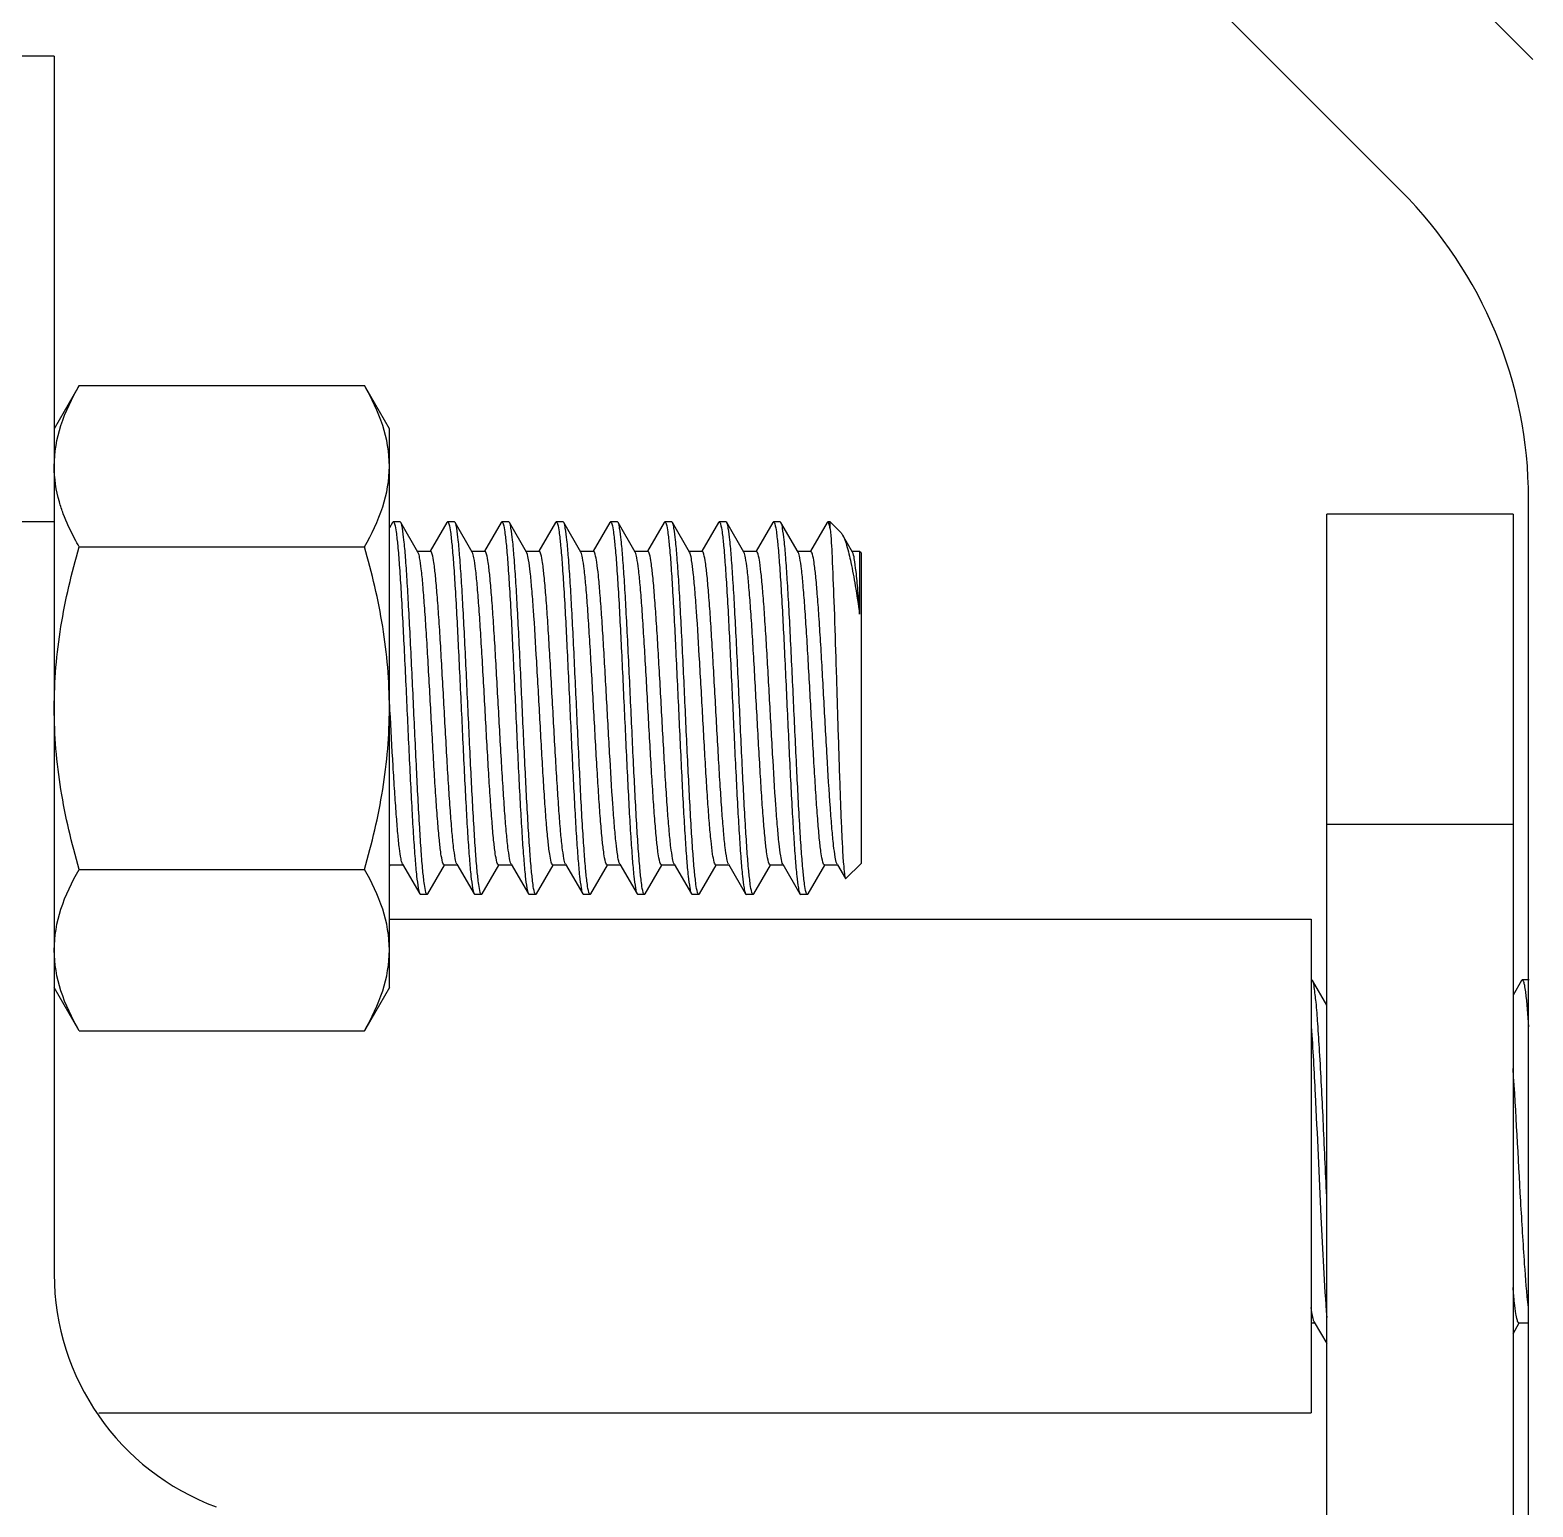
# Model space of a CAD drawing. Extents: x 1725261 to 1937680, y 860327 to 1571294.
# Drawn here: x 1851083 to 1851645, y 1211071 to 1211624 of the extents above; entities that cross this region are included whole.
import ezdxf

# ---------------------------------------------------------------- set-up
doc = ezdxf.new("R2010")
doc.units = 0
doc.header["$LTSCALE"] = 1000
doc.header["$MEASUREMENT"] = 0

msp = doc.modelspace()

# ---------------------------------------------------------------- linework, layer by layer
at = {"linetype": 'Continuous'}
for p, q in [((1851348.81, 1211909.17), (1851645.02, 1211612.96)), ((1851595.74, 1211563.68), (1851299.53, 1211859.89)), ((1851091.61, 1211614.22), (1851021.91, 1211614.22)), ((1851091.61, 1211614.22), (1851091.61, 1211158.53)), ((1851100.94, 1211490.97), (1851091.61, 1211474.8)), ((1851100.94, 1211490.97), (1851207.73, 1211490.97)), ((1851217.06, 1211474.8), (1851207.73, 1211490.97)), ((1851217.06, 1211265.76), (1851217.06, 1211474.8)), ((1851643.37, 1210955.01), (1851643.37, 1211448.69)), ((1851567.87, 1210685.88), (1851567.87, 1211442.88)), ((1851637.56, 1211442.88), (1851567.87, 1211442.88)), ((1851637.56, 1211442.88), (1851637.56, 1210374.21)), ((1851091.61, 1211439.98), (1851021.91, 1211439.98)), ((1851218.25, 1211439.75), (1851217.06, 1211437.7)), ((1851218.25, 1211439.75), (1851218.51, 1211439.98)), ((1851221.05, 1211439.98), (1851218.51, 1211439.98)), ((1851221.05, 1211439.98), (1851218.51, 1211439.98)), ((1851218.51, 1211439.98), (1851218.55, 1211439.97)), ((1851221.31, 1211439.75), (1851221.05, 1211439.98)), ((1851227.73, 1211428.68), (1851221.31, 1211439.75)), ((1851238.58, 1211439.75), (1851232.35, 1211429.01)), ((1851238.58, 1211439.75), (1851238.84, 1211439.98)), ((1851241.38, 1211439.98), (1851238.84, 1211439.98)), ((1851241.38, 1211439.98), (1851238.84, 1211439.98)), ((1851238.84, 1211439.98), (1851238.88, 1211439.97)), ((1851241.64, 1211439.75), (1851241.38, 1211439.98)), ((1851248.06, 1211428.68), (1851241.64, 1211439.75)), ((1851258.9, 1211439.75), (1851252.68, 1211429.01)), ((1851258.9, 1211439.75), (1851259.16, 1211439.98)), ((1851261.71, 1211439.98), (1851259.16, 1211439.98)), ((1851261.71, 1211439.98), (1851259.16, 1211439.98)), ((1851259.16, 1211439.98), (1851259.2, 1211439.97)), ((1851261.96, 1211439.75), (1851261.71, 1211439.98)), ((1851268.38, 1211428.68), (1851261.96, 1211439.75)), ((1851279.23, 1211439.75), (1851273.01, 1211429.01)), ((1851279.23, 1211439.75), (1851279.49, 1211439.98)), ((1851282.03, 1211439.98), (1851279.49, 1211439.98)), ((1851282.03, 1211439.98), (1851279.49, 1211439.98)), ((1851279.49, 1211439.98), (1851279.53, 1211439.97)), ((1851282.29, 1211439.75), (1851282.03, 1211439.98)), ((1851288.71, 1211428.68), (1851282.29, 1211439.75)), ((1851299.56, 1211439.75), (1851293.33, 1211429.01)), ((1851299.56, 1211439.75), (1851299.82, 1211439.98)), ((1851302.36, 1211439.98), (1851299.82, 1211439.98)), ((1851302.36, 1211439.98), (1851299.82, 1211439.98)), ((1851299.82, 1211439.98), (1851299.86, 1211439.97)), ((1851302.62, 1211439.75), (1851302.36, 1211439.98)), ((1851309.04, 1211428.68), (1851302.62, 1211439.75)), ((1851319.89, 1211439.75), (1851313.66, 1211429.01)), ((1851319.89, 1211439.75), (1851320.15, 1211439.98)), ((1851322.69, 1211439.98), (1851320.15, 1211439.98)), ((1851322.69, 1211439.98), (1851320.15, 1211439.98)), ((1851320.15, 1211439.98), (1851320.19, 1211439.97)), ((1851322.95, 1211439.75), (1851322.69, 1211439.98)), ((1851329.37, 1211428.68), (1851322.95, 1211439.75)), ((1851340.22, 1211439.75), (1851333.99, 1211429.01)), ((1851340.22, 1211439.75), (1851340.48, 1211439.98)), ((1851343.02, 1211439.98), (1851340.48, 1211439.98)), ((1851343.02, 1211439.98), (1851340.48, 1211439.98)), ((1851340.48, 1211439.98), (1851340.52, 1211439.97)), ((1851343.28, 1211439.75), (1851343.02, 1211439.98)), ((1851349.7, 1211428.68), (1851343.28, 1211439.75)), ((1851360.54, 1211439.75), (1851354.32, 1211429.01)), ((1851360.54, 1211439.75), (1851360.8, 1211439.98)), ((1851363.35, 1211439.98), (1851360.8, 1211439.98)), ((1851363.35, 1211439.98), (1851360.8, 1211439.98)), ((1851360.8, 1211439.98), (1851360.84, 1211439.97)), ((1851363.6, 1211439.75), (1851363.35, 1211439.98)), ((1851370.02, 1211428.68), (1851363.6, 1211439.75)), ((1851380.87, 1211439.75), (1851374.65, 1211429.01)), ((1851381.13, 1211439.98), (1851380.87, 1211439.75)), ((1851382.01, 1211439.98), (1851381.13, 1211439.98)), ((1851385.95, 1211436.04), (1851382.01, 1211439.98)), ((1851382.01, 1211437.43), (1851382.01, 1211439.98)), ((1851390.35, 1211428.68), (1851386.6, 1211435.14)), ((1851100.94, 1211430.63), (1851207.73, 1211430.63)), ((1851232.47, 1211428.94), (1851227.57, 1211428.94)), ((1851252.79, 1211428.94), (1851247.9, 1211428.94)), ((1851273.12, 1211428.94), (1851268.23, 1211428.94)), ((1851268.54, 1211428.34), (1851268.38, 1211428.68)), ((1851293.45, 1211428.94), (1851288.56, 1211428.94)), ((1851313.78, 1211428.94), (1851308.89, 1211428.94)), ((1851334.11, 1211428.94), (1851329.21, 1211428.94)), ((1851329.56, 1211428.25), (1851329.37, 1211428.68)), ((1851354.43, 1211428.94), (1851349.54, 1211428.94)), ((1851374.76, 1211428.94), (1851369.87, 1211428.94)), ((1851393.04, 1211428.94), (1851390.2, 1211428.94)), ((1851393.63, 1211428.36), (1851393.04, 1211428.94)), ((1851393.04, 1211428.94), (1851393.04, 1211405.48)), ((1851393.63, 1211428.36), (1851393.63, 1211312.2)), ((1851217.22, 1211370.29), (1851217.06, 1211373.12)), ((1851217.26, 1211369.55), (1851217.22, 1211370.29)), ((1851637.56, 1211326.72), (1851567.87, 1211326.72)), ((1851100.94, 1211309.94), (1851207.73, 1211309.94)), ((1851217.06, 1211311.02), (1851217.37, 1211311.55)), ((1851217.26, 1211311.62), (1851222.15, 1211311.62)), ((1851221.99, 1211311.89), (1851228.41, 1211300.81)), ((1851231.47, 1211300.81), (1851237.7, 1211311.55)), ((1851237.58, 1211311.62), (1851242.48, 1211311.62)), ((1851242.32, 1211311.89), (1851248.74, 1211300.81)), ((1851251.8, 1211300.81), (1851258.03, 1211311.55)), ((1851257.91, 1211311.62), (1851262.8, 1211311.62)), ((1851262.65, 1211311.89), (1851269.07, 1211300.81)), ((1851272.13, 1211300.81), (1851278.36, 1211311.55)), ((1851278.24, 1211311.62), (1851283.13, 1211311.62)), ((1851282.98, 1211311.89), (1851289.4, 1211300.81)), ((1851292.46, 1211300.81), (1851298.68, 1211311.55)), ((1851298.57, 1211311.62), (1851303.46, 1211311.62)), ((1851303.31, 1211311.89), (1851309.72, 1211300.81)), ((1851312.78, 1211300.81), (1851319.01, 1211311.55)), ((1851318.9, 1211311.62), (1851323.79, 1211311.62)), ((1851323.63, 1211311.89), (1851330.05, 1211300.81)), ((1851333.11, 1211300.81), (1851339.34, 1211311.55)), ((1851339.22, 1211311.62), (1851344.12, 1211311.62)), ((1851343.96, 1211311.89), (1851350.38, 1211300.81)), ((1851353.44, 1211300.81), (1851359.67, 1211311.55)), ((1851359.55, 1211311.62), (1851364.44, 1211311.62)), ((1851364.29, 1211311.89), (1851364.1, 1211312.3)), ((1851364.29, 1211311.89), (1851370.71, 1211300.81)), ((1851373.77, 1211300.81), (1851380, 1211311.55)), ((1851379.88, 1211311.62), (1851384.77, 1211311.62)), ((1851384.62, 1211311.89), (1851384.52, 1211312.09)), ((1851384.62, 1211311.89), (1851384.77, 1211311.62)), ((1851384.77, 1211311.62), (1851387.72, 1211306.54)), ((1851393.63, 1211312.2), (1851387.9, 1211306.47)), ((1851387.72, 1211306.54), (1851387.9, 1211306.47)), ((1851228.41, 1211300.81), (1851228.67, 1211300.59)), ((1851231.21, 1211300.59), (1851228.67, 1211300.59)), ((1851231.21, 1211300.59), (1851228.67, 1211300.59)), ((1851231.21, 1211300.59), (1851231.17, 1211300.59)), ((1851231.47, 1211300.81), (1851231.21, 1211300.59)), ((1851248.74, 1211300.81), (1851249, 1211300.59)), ((1851251.54, 1211300.59), (1851249, 1211300.59)), ((1851251.54, 1211300.59), (1851249, 1211300.59)), ((1851251.54, 1211300.59), (1851251.5, 1211300.59)), ((1851251.8, 1211300.81), (1851251.54, 1211300.59)), ((1851269.07, 1211300.81), (1851269.33, 1211300.59)), ((1851271.87, 1211300.59), (1851269.33, 1211300.59)), ((1851271.87, 1211300.59), (1851269.33, 1211300.59)), ((1851271.87, 1211300.59), (1851271.83, 1211300.59)), ((1851272.13, 1211300.81), (1851271.87, 1211300.59)), ((1851289.4, 1211300.81), (1851289.66, 1211300.59)), ((1851292.2, 1211300.59), (1851289.66, 1211300.59)), ((1851292.2, 1211300.59), (1851289.66, 1211300.59)), ((1851292.2, 1211300.59), (1851292.16, 1211300.59)), ((1851292.46, 1211300.81), (1851292.2, 1211300.59)), ((1851309.72, 1211300.81), (1851309.98, 1211300.59)), ((1851312.53, 1211300.59), (1851309.98, 1211300.59)), ((1851312.53, 1211300.59), (1851309.98, 1211300.59)), ((1851312.53, 1211300.59), (1851312.49, 1211300.59)), ((1851312.78, 1211300.81), (1851312.53, 1211300.59)), ((1851330.05, 1211300.81), (1851330.31, 1211300.59)), ((1851332.85, 1211300.59), (1851330.31, 1211300.59)), ((1851332.85, 1211300.59), (1851330.31, 1211300.59)), ((1851332.85, 1211300.59), (1851332.81, 1211300.59)), ((1851333.11, 1211300.81), (1851332.85, 1211300.59)), ((1851350.38, 1211300.81), (1851350.64, 1211300.59)), ((1851353.18, 1211300.59), (1851350.64, 1211300.59)), ((1851353.18, 1211300.59), (1851350.64, 1211300.59)), ((1851353.18, 1211300.59), (1851353.14, 1211300.59)), ((1851353.44, 1211300.81), (1851353.18, 1211300.59)), ((1851370.71, 1211300.81), (1851370.97, 1211300.59)), ((1851373.51, 1211300.59), (1851370.97, 1211300.59)), ((1851373.51, 1211300.59), (1851370.97, 1211300.59)), ((1851373.51, 1211300.59), (1851373.47, 1211300.59)), ((1851373.77, 1211300.81), (1851373.51, 1211300.59)), ((1851217.06, 1211291.29), (1851562.06, 1211291.29)), ((1851562.06, 1211291.29), (1851562.06, 1211106.6)), ((1851562.51, 1211268.42), (1851562.25, 1211268.64)), ((1851567.87, 1211259.18), (1851562.51, 1211268.42)), ((1851640.76, 1211268.42), (1851637.56, 1211262.89)), ((1851640.76, 1211268.42), (1851641.02, 1211268.64)), ((1851643.56, 1211268.64), (1851641.02, 1211268.64)), ((1851643.56, 1211268.64), (1851641.02, 1211268.64)), ((1851100.94, 1211249.59), (1851091.61, 1211265.76)), ((1851217.06, 1211265.76), (1851207.73, 1211249.59)), ((1851100.94, 1211249.59), (1851207.73, 1211249.59)), ((1851562.06, 1211140.28), (1851563.5, 1211140.28)), ((1851563.19, 1211140.55), (1851567.87, 1211132.49)), ((1851637.56, 1211136.21), (1851639.92, 1211140.28)), ((1851639.77, 1211140.28), (1851643.37, 1211140.28)), ((1851108.29, 1211106.6), (1851562.06, 1211106.6))]:
    msp.add_line(p, q, dxfattribs=at)
for centre, radius, start, end in [((1851480.75, 1211448.69), 162.62, 0, 45), ((1851184.54, 1211158.53), 162.62, 180, 249.6825), ((1851184.54, 1211158.53), 92.93, 180, 249.6825)]:
    msp.add_arc(centre, radius, start, end, dxfattribs=at)
for points, knots in [([(1851091.61, 1211460.8), (1851091.61, 1211465.95), (1851093.54, 1211476.61), (1851098.21, 1211486.23), (1851100.94, 1211490.97)], [0, 0, 0, 0, 0.485069, 1, 1, 1, 1]), ([(1851217.06, 1211460.8), (1851217.06, 1211465.95), (1851215.13, 1211476.61), (1851210.46, 1211486.23), (1851207.73, 1211490.97)], [0, 0, 0, 0, 0.485069, 1, 1, 1, 1]), ([(1851095.01, 1211443), (1851094.47, 1211444.46), (1851092.56, 1211450.2), (1851091.61, 1211456.29), (1851091.61, 1211460.8)], [0, 0, 0, 0, 0.255881, 1, 1, 1, 1]), ([(1851207.73, 1211430.63), (1851210.46, 1211435.36), (1851215.13, 1211444.99), (1851217.06, 1211455.65), (1851217.06, 1211460.8)], [0, 0, 0, 0, 0.514931, 1, 1, 1, 1]), ([(1851100.94, 1211430.63), (1851100.36, 1211431.64), (1851098.14, 1211435.64), (1851096.2, 1211439.81), (1851095.01, 1211443)], [0, 0, 0, 0, 0.255395, 1, 1, 1, 1]), ([(1851218.55, 1211439.97), (1851218.59, 1211439.96), (1851218.83, 1211439.78), (1851218.91, 1211439.47), (1851218.98, 1211439.23)], [0, 0, 0, 0, 0.14607, 1, 1, 1, 1]), ([(1851218.98, 1211439.23), (1851219.29, 1211438.27), (1851219.69, 1211435.53), (1851220.26, 1211430.43), (1851220.81, 1211423.32), (1851221.63, 1211410.61), (1851222.59, 1211391.97), (1851223.69, 1211368.08), (1851224.63, 1211347.8), (1851225.43, 1211332.53), (1851226, 1211322.7), (1851226.59, 1211314.46), (1851227.1, 1211308.02), (1851227.72, 1211303.73), (1851228.04, 1211301.46), (1851228.41, 1211300.81)], [0, 0, 0, 0, 0.021893, 0.059338, 0.11121, 0.175832, 0.33449, 0.514559, 0.692469, 0.77323, 0.844901, 0.90513, 0.951948, 0.983856, 1, 1, 1, 1]), ([(1851230.74, 1211301.33), (1851230.43, 1211302.29), (1851230.03, 1211305.02), (1851229.46, 1211310.13), (1851228.91, 1211317.23), (1851228.09, 1211329.94), (1851227.14, 1211348.58), (1851226.03, 1211372.47), (1851225.09, 1211392.76), (1851224.29, 1211408.03), (1851223.72, 1211417.86), (1851223.14, 1211426.1), (1851222.62, 1211432.54), (1851222.01, 1211436.83), (1851221.68, 1211439.11), (1851221.31, 1211439.75)], [0, 0, 0, 0, 0.02187, 0.059297, 0.111154, 0.175764, 0.334422, 0.514507, 0.692435, 0.773208, 0.844889, 0.905123, 0.951944, 0.983855, 1, 1, 1, 1]), ([(1851238.88, 1211439.97), (1851238.92, 1211439.96), (1851239.16, 1211439.78), (1851239.23, 1211439.48), (1851239.31, 1211439.24)], [0, 0, 0, 0, 0.146483, 1, 1, 1, 1]), ([(1851239.31, 1211439.24), (1851239.62, 1211438.28), (1851240.01, 1211435.55), (1851240.58, 1211430.45), (1851241.13, 1211423.35), (1851241.96, 1211410.64), (1851242.91, 1211392), (1851244.02, 1211368.11), (1851244.96, 1211347.82), (1851245.76, 1211332.54), (1851246.33, 1211322.71), (1851246.91, 1211314.47), (1851247.43, 1211308.03), (1851248.04, 1211303.73), (1851248.37, 1211301.46), (1851248.74, 1211300.81)], [0, 0, 0, 0, 0.021833, 0.05923, 0.111064, 0.175659, 0.33431, 0.514413, 0.692368, 0.773157, 0.844855, 0.905103, 0.951934, 0.983852, 1, 1, 1, 1]), ([(1851251.07, 1211301.33), (1851250.76, 1211302.29), (1851250.36, 1211305.03), (1851249.79, 1211310.13), (1851249.24, 1211317.24), (1851248.42, 1211329.95), (1851247.46, 1211348.59), (1851246.36, 1211372.48), (1851245.42, 1211392.76), (1851244.62, 1211408.03), (1851244.05, 1211417.86), (1851243.46, 1211426.1), (1851242.95, 1211432.54), (1851242.33, 1211436.83), (1851242.01, 1211439.11), (1851241.64, 1211439.75)], [0, 0, 0, 0, 0.02189, 0.059333, 0.111204, 0.175825, 0.334482, 0.514553, 0.692464, 0.773225, 0.844897, 0.905128, 0.951947, 0.983856, 1, 1, 1, 1]), ([(1851259.2, 1211439.97), (1851259.24, 1211439.96), (1851259.48, 1211439.78), (1851259.56, 1211439.49), (1851259.63, 1211439.26)], [0, 0, 0, 0, 0.14739, 1, 1, 1, 1]), ([(1851259.63, 1211439.26), (1851259.94, 1211438.3), (1851260.34, 1211435.58), (1851260.91, 1211430.5), (1851261.46, 1211423.4), (1851262.28, 1211410.71), (1851263.24, 1211392.06), (1851264.34, 1211368.16), (1851265.29, 1211347.86), (1851266.09, 1211332.58), (1851266.66, 1211322.73), (1851267.24, 1211314.48), (1851267.76, 1211308.03), (1851268.37, 1211303.73), (1851268.69, 1211301.46), (1851269.07, 1211300.81)], [0, 0, 0, 0, 0.021699, 0.058987, 0.110742, 0.175283, 0.333897, 0.514056, 0.692114, 0.772961, 0.844719, 0.905022, 0.951896, 0.98384, 1, 1, 1, 1]), ([(1851271.4, 1211301.32), (1851271.09, 1211302.28), (1851270.69, 1211305.02), (1851270.12, 1211310.11), (1851269.57, 1211317.22), (1851268.75, 1211329.92), (1851267.79, 1211348.57), (1851266.69, 1211372.46), (1851265.74, 1211392.75), (1851264.95, 1211408.02), (1851264.38, 1211417.85), (1851263.79, 1211426.09), (1851263.28, 1211432.53), (1851262.66, 1211436.83), (1851262.34, 1211439.11), (1851261.96, 1211439.75)], [0, 0, 0, 0, 0.021836, 0.059237, 0.111077, 0.175677, 0.334321, 0.514424, 0.692372, 0.773156, 0.844853, 0.905103, 0.951936, 0.983852, 1, 1, 1, 1]), ([(1851279.53, 1211439.97), (1851279.57, 1211439.96), (1851279.81, 1211439.78), (1851279.89, 1211439.47), (1851279.96, 1211439.23)], [0, 0, 0, 0, 0.146196, 1, 1, 1, 1]), ([(1851279.96, 1211439.23), (1851280.27, 1211438.27), (1851280.67, 1211435.54), (1851281.24, 1211430.43), (1851281.79, 1211423.33), (1851282.62, 1211410.62), (1851283.57, 1211391.98), (1851284.68, 1211368.09), (1851285.62, 1211347.8), (1851286.42, 1211332.54), (1851286.98, 1211322.71), (1851287.57, 1211314.46), (1851288.09, 1211308.03), (1851288.7, 1211303.73), (1851289.02, 1211301.46), (1851289.4, 1211300.81)], [0, 0, 0, 0, 0.021874, 0.059306, 0.111169, 0.175785, 0.334437, 0.514518, 0.69244, 0.773206, 0.844885, 0.905122, 0.951944, 0.983855, 1, 1, 1, 1]), ([(1851291.73, 1211301.31), (1851291.42, 1211302.27), (1851291.02, 1211304.99), (1851290.45, 1211310.07), (1851289.9, 1211317.17), (1851289.08, 1211329.87), (1851288.12, 1211348.52), (1851287.02, 1211372.41), (1851286.07, 1211392.71), (1851285.28, 1211407.99), (1851284.71, 1211417.83), (1851284.12, 1211426.08), (1851283.61, 1211432.53), (1851282.99, 1211436.83), (1851282.67, 1211439.1), (1851282.29, 1211439.75)], [0, 0, 0, 0, 0.021728, 0.059039, 0.110811, 0.175364, 0.333989, 0.514137, 0.692171, 0.773007, 0.844751, 0.905041, 0.951904, 0.983842, 1, 1, 1, 1]), ([(1851299.86, 1211439.97), (1851299.9, 1211439.96), (1851300.14, 1211439.78), (1851300.22, 1211439.47), (1851300.29, 1211439.23)], [0, 0, 0, 0, 0.146015, 1, 1, 1, 1]), ([(1851300.29, 1211439.23), (1851300.6, 1211438.27), (1851301, 1211435.53), (1851301.57, 1211430.42), (1851302.12, 1211423.31), (1851302.95, 1211410.61), (1851303.9, 1211391.96), (1851305, 1211368.08), (1851305.95, 1211347.8), (1851306.74, 1211332.53), (1851307.31, 1211322.7), (1851307.9, 1211314.46), (1851308.41, 1211308.02), (1851309.03, 1211303.73), (1851309.35, 1211301.46), (1851309.72, 1211300.81)], [0, 0, 0, 0, 0.021902, 0.059353, 0.11123, 0.175855, 0.334516, 0.514581, 0.692484, 0.773243, 0.844911, 0.905136, 0.951951, 0.983857, 1, 1, 1, 1]), ([(1851312.05, 1211301.33), (1851311.74, 1211302.29), (1851311.35, 1211305.03), (1851310.78, 1211310.13), (1851310.23, 1211317.24), (1851309.4, 1211329.95), (1851308.45, 1211348.59), (1851307.34, 1211372.48), (1851306.4, 1211392.76), (1851305.6, 1211408.03), (1851305.03, 1211417.86), (1851304.45, 1211426.1), (1851303.93, 1211432.54), (1851303.32, 1211436.83), (1851303, 1211439.11), (1851302.62, 1211439.75)], [0, 0, 0, 0, 0.021885, 0.059324, 0.11119, 0.175807, 0.334466, 0.514541, 0.692458, 0.773225, 0.8449, 0.90513, 0.951948, 0.983856, 1, 1, 1, 1]), ([(1851320.19, 1211439.97), (1851320.23, 1211439.96), (1851320.47, 1211439.78), (1851320.54, 1211439.48), (1851320.62, 1211439.25)], [0, 0, 0, 0, 0.146759, 1, 1, 1, 1]), ([(1851320.62, 1211439.25), (1851320.93, 1211438.29), (1851321.33, 1211435.56), (1851321.9, 1211430.46), (1851322.45, 1211423.36), (1851323.27, 1211410.66), (1851324.22, 1211392.02), (1851325.33, 1211368.12), (1851326.27, 1211347.83), (1851327.07, 1211332.55), (1851327.64, 1211322.72), (1851328.22, 1211314.47), (1851328.74, 1211308.03), (1851329.36, 1211303.73), (1851329.68, 1211301.46), (1851330.05, 1211300.81)], [0, 0, 0, 0, 0.021792, 0.059156, 0.110966, 0.175545, 0.334187, 0.514308, 0.692293, 0.7731, 0.844815, 0.905079, 0.951923, 0.983848, 1, 1, 1, 1]), ([(1851332.38, 1211301.33), (1851332.07, 1211302.29), (1851331.67, 1211305.03), (1851331.1, 1211310.13), (1851330.55, 1211317.24), (1851329.73, 1211329.94), (1851328.78, 1211348.59), (1851327.67, 1211372.47), (1851326.73, 1211392.76), (1851325.93, 1211408.03), (1851325.36, 1211417.86), (1851324.78, 1211426.1), (1851324.26, 1211432.54), (1851323.65, 1211436.83), (1851323.32, 1211439.11), (1851322.95, 1211439.75)], [0, 0, 0, 0, 0.021878, 0.059312, 0.111177, 0.175794, 0.334448, 0.514526, 0.692445, 0.773211, 0.844888, 0.905123, 0.951945, 0.983855, 1, 1, 1, 1]), ([(1851340.52, 1211439.97), (1851340.56, 1211439.96), (1851340.8, 1211439.78), (1851340.87, 1211439.48), (1851340.95, 1211439.25)], [0, 0, 0, 0, 0.146768, 1, 1, 1, 1]), ([(1851340.95, 1211439.25), (1851341.25, 1211438.29), (1851341.65, 1211435.56), (1851342.22, 1211430.46), (1851342.77, 1211423.36), (1851343.6, 1211410.66), (1851344.55, 1211392.02), (1851345.66, 1211368.12), (1851346.6, 1211347.83), (1851347.4, 1211332.55), (1851347.97, 1211322.72), (1851348.55, 1211314.47), (1851349.07, 1211308.03), (1851349.68, 1211303.73), (1851350.01, 1211301.46), (1851350.38, 1211300.81)], [0, 0, 0, 0, 0.021791, 0.059155, 0.110967, 0.175548, 0.334182, 0.514304, 0.692288, 0.773093, 0.844809, 0.905077, 0.951923, 0.983848, 1, 1, 1, 1]), ([(1851352.71, 1211301.31), (1851352.4, 1211302.27), (1851352.01, 1211305), (1851351.43, 1211310.09), (1851350.88, 1211317.19), (1851350.06, 1211329.89), (1851349.11, 1211348.53), (1851348, 1211372.43), (1851347.06, 1211392.72), (1851346.26, 1211408), (1851345.69, 1211417.84), (1851345.11, 1211426.09), (1851344.59, 1211432.53), (1851343.97, 1211436.83), (1851343.65, 1211439.11), (1851343.28, 1211439.75)], [0, 0, 0, 0, 0.021768, 0.059112, 0.11091, 0.17548, 0.33411, 0.514241, 0.692243, 0.773059, 0.844786, 0.905063, 0.951916, 0.983846, 1, 1, 1, 1]), ([(1851360.84, 1211439.97), (1851360.88, 1211439.96), (1851361.13, 1211439.78), (1851361.2, 1211439.47), (1851361.28, 1211439.23)], [0, 0, 0, 0, 0.146155, 1, 1, 1, 1]), ([(1851361.28, 1211439.23), (1851361.58, 1211438.27), (1851361.98, 1211435.54), (1851362.55, 1211430.43), (1851363.1, 1211423.32), (1851363.93, 1211410.62), (1851364.88, 1211391.97), (1851365.99, 1211368.09), (1851366.93, 1211347.8), (1851367.73, 1211332.54), (1851368.3, 1211322.7), (1851368.88, 1211314.46), (1851369.4, 1211308.03), (1851370.01, 1211303.73), (1851370.33, 1211301.46), (1851370.71, 1211300.81)], [0, 0, 0, 0, 0.02188, 0.059316, 0.111182, 0.1758, 0.334454, 0.51453, 0.692448, 0.773213, 0.844889, 0.905123, 0.951945, 0.983855, 1, 1, 1, 1]), ([(1851373.04, 1211301.31), (1851372.73, 1211302.27), (1851372.33, 1211305), (1851371.76, 1211310.09), (1851371.21, 1211317.19), (1851370.39, 1211329.89), (1851369.44, 1211348.53), (1851368.33, 1211372.43), (1851367.38, 1211392.72), (1851366.59, 1211408), (1851366.02, 1211417.84), (1851365.43, 1211426.09), (1851364.92, 1211432.53), (1851364.3, 1211436.83), (1851363.98, 1211439.11), (1851363.6, 1211439.75)], [0, 0, 0, 0, 0.021766, 0.059108, 0.110903, 0.175472, 0.334108, 0.51424, 0.692244, 0.773062, 0.844789, 0.905064, 0.951915, 0.983846, 1, 1, 1, 1]), ([(1851381.38, 1211439.77), (1851381.35, 1211439.83), (1851381.28, 1211439.92), (1851381.18, 1211439.98), (1851381.13, 1211439.98)], [0, 0, 0, 0, 0.595459, 1, 1, 1, 1]), ([(1851382.01, 1211437.43), (1851381.96, 1211437.71), (1851381.8, 1211438.5), (1851381.65, 1211439.32), (1851381.38, 1211439.77)], [0, 0, 0, 0, 0.346578, 1, 1, 1, 1]), ([(1851382.01, 1211437.43), (1851382.35, 1211433.96), (1851382.82, 1211424.91), (1851383.47, 1211408.83), (1851384.12, 1211388.54), (1851384.79, 1211366.38), (1851385.37, 1211347.9), (1851385.86, 1211334.18), (1851386.21, 1211325.44), (1851386.58, 1211318.18), (1851386.86, 1211312.56), (1851387.32, 1211308.94), (1851387.43, 1211307.04), (1851387.72, 1211306.54)], [0, 0, 0, 0, 0.079873, 0.207357, 0.368394, 0.544526, 0.714953, 0.791458, 0.858883, 0.915067, 0.958179, 0.986787, 1, 1, 1, 1]), ([(1851386.6, 1211435.14), (1851387.31, 1211433.92), (1851388.45, 1211430.45), (1851389.96, 1211424.07), (1851391.52, 1211415.47), (1851392.52, 1211409.02), (1851393.04, 1211405.48)], [0, 0, 0, 0, 0.139011, 0.356589, 0.647179, 1, 1, 1, 1]), ([(1851091.61, 1211370.28), (1851091.61, 1211380.48), (1851093.39, 1211400.92), (1851098.11, 1211420.82), (1851100.94, 1211430.63)], [0, 0, 0, 0, 0.499896, 1, 1, 1, 1]), ([(1851217.06, 1211370.28), (1851217.06, 1211380.48), (1851215.28, 1211400.92), (1851210.56, 1211420.82), (1851207.73, 1211430.63)], [0, 0, 0, 0, 0.499896, 1, 1, 1, 1]), ([(1851237.58, 1211311.62), (1851237.45, 1211311.62), (1851237.15, 1211312.04), (1851236.75, 1211313.38), (1851236.21, 1211316.49), (1851235.66, 1211321.5), (1851235.06, 1211328.34), (1851234.46, 1211336.66), (1851233.86, 1211346.2), (1851233.26, 1211356.62), (1851232.45, 1211371.14), (1851231.67, 1211385.52), (1851230.84, 1211399.26), (1851230.24, 1211408.24), (1851229.64, 1211415.83), (1851229.09, 1211421.82), (1851228.47, 1211425.88), (1851228.1, 1211428.04), (1851227.73, 1211428.68)], [0, 0, 0, 0, 0.003456, 0.010692, 0.037889, 0.081613, 0.140406, 0.212192, 0.2944, 0.384075, 0.477989, 0.664972, 0.751304, 0.828651, 0.894236, 0.945722, 0.981321, 1, 1, 1, 1]), ([(1851242.32, 1211311.89), (1851241.95, 1211312.52), (1851241.58, 1211314.68), (1851240.96, 1211318.74), (1851240.41, 1211324.73), (1851239.8, 1211332.32), (1851239.21, 1211341.3), (1851238.38, 1211355.04), (1851237.6, 1211369.43), (1851236.79, 1211383.95), (1851236.19, 1211394.36), (1851235.59, 1211403.9), (1851234.99, 1211412.22), (1851234.39, 1211419.06), (1851233.84, 1211424.07), (1851233.3, 1211427.18), (1851232.9, 1211428.52), (1851232.6, 1211428.94), (1851232.47, 1211428.94)], [0, 0, 0, 0, 0.01868, 0.054278, 0.105764, 0.171348, 0.248694, 0.335027, 0.52201, 0.615925, 0.705601, 0.787809, 0.859593, 0.918386, 0.962109, 0.989306, 0.996546, 1, 1, 1, 1]), ([(1851257.91, 1211311.62), (1851257.78, 1211311.62), (1851257.48, 1211312.04), (1851257.08, 1211313.38), (1851256.54, 1211316.49), (1851255.98, 1211321.5), (1851255.39, 1211328.34), (1851254.79, 1211336.66), (1851254.19, 1211346.2), (1851253.59, 1211356.62), (1851252.78, 1211371.14), (1851252, 1211385.52), (1851251.17, 1211399.26), (1851250.57, 1211408.24), (1851249.97, 1211415.83), (1851249.41, 1211421.82), (1851248.79, 1211425.88), (1851248.42, 1211428.04), (1851248.06, 1211428.68)], [0, 0, 0, 0, 0.003456, 0.010693, 0.037891, 0.081614, 0.140408, 0.212192, 0.2944, 0.384075, 0.47799, 0.664974, 0.751306, 0.828653, 0.894237, 0.945723, 0.981321, 1, 1, 1, 1]), ([(1851262.65, 1211311.89), (1851262.28, 1211312.52), (1851261.91, 1211314.68), (1851261.29, 1211318.74), (1851260.74, 1211324.73), (1851260.13, 1211332.32), (1851259.54, 1211341.3), (1851258.71, 1211355.04), (1851257.92, 1211369.43), (1851257.12, 1211383.95), (1851256.52, 1211394.36), (1851255.91, 1211403.9), (1851255.32, 1211412.22), (1851254.72, 1211419.06), (1851254.17, 1211424.07), (1851253.63, 1211427.18), (1851253.23, 1211428.52), (1851252.93, 1211428.94), (1851252.79, 1211428.94)], [0, 0, 0, 0, 0.018679, 0.054277, 0.105763, 0.171348, 0.248694, 0.335027, 0.52201, 0.615925, 0.7056, 0.787807, 0.859593, 0.918386, 0.96211, 0.989308, 0.996544, 1, 1, 1, 1]), ([(1851278.24, 1211311.62), (1851278.11, 1211311.62), (1851277.82, 1211312.02), (1851277.42, 1211313.33), (1851276.89, 1211316.34), (1851276.34, 1211321.21), (1851275.75, 1211327.85), (1851275.17, 1211335.95), (1851274.58, 1211345.26), (1851273.98, 1211355.44), (1851273.19, 1211369.72), (1851272.24, 1211387), (1851271.26, 1211403.29), (1851270.42, 1211414.43), (1851269.85, 1211420.67), (1851269.27, 1211425.13), (1851268.86, 1211427.52), (1851268.54, 1211428.34)], [0, 0, 0, 0, 0.003387, 0.010439, 0.0369, 0.079457, 0.136743, 0.2068, 0.287199, 0.375139, 0.467553, 0.652855, 0.817457, 0.884687, 0.938635, 0.97747, 1, 1, 1, 1]), ([(1851282.98, 1211311.89), (1851282.61, 1211312.52), (1851282.24, 1211314.68), (1851281.62, 1211318.74), (1851281.07, 1211324.73), (1851280.46, 1211332.32), (1851279.87, 1211341.3), (1851279.04, 1211355.04), (1851278.25, 1211369.43), (1851277.45, 1211383.95), (1851276.84, 1211394.36), (1851276.24, 1211403.9), (1851275.65, 1211412.22), (1851275.05, 1211419.06), (1851274.5, 1211424.07), (1851273.95, 1211427.18), (1851273.55, 1211428.52), (1851273.26, 1211428.94), (1851273.12, 1211428.94)], [0, 0, 0, 0, 0.01868, 0.054279, 0.105765, 0.17135, 0.248697, 0.335029, 0.522011, 0.615926, 0.705601, 0.787809, 0.859595, 0.918388, 0.962111, 0.989308, 0.996545, 1, 1, 1, 1]), ([(1851298.57, 1211311.62), (1851298.43, 1211311.62), (1851298.14, 1211312.04), (1851297.74, 1211313.38), (1851297.19, 1211316.49), (1851296.64, 1211321.5), (1851296.04, 1211328.34), (1851295.45, 1211336.66), (1851294.85, 1211346.2), (1851294.24, 1211356.62), (1851293.44, 1211371.14), (1851292.65, 1211385.52), (1851291.82, 1211399.26), (1851291.23, 1211408.24), (1851290.62, 1211415.83), (1851290.07, 1211421.82), (1851289.45, 1211425.88), (1851289.08, 1211428.04), (1851288.71, 1211428.68)], [0, 0, 0, 0, 0.003455, 0.010692, 0.037889, 0.081612, 0.140406, 0.212191, 0.294399, 0.384075, 0.477989, 0.664972, 0.751304, 0.82865, 0.894235, 0.945722, 0.981321, 1, 1, 1, 1]), ([(1851303.09, 1211312.39), (1851302.78, 1211313.29), (1851302.36, 1211315.78), (1851301.79, 1211320.39), (1851301.22, 1211326.73), (1851300.38, 1211337.94), (1851299.41, 1211354.22), (1851298.47, 1211371.43), (1851297.68, 1211385.61), (1851297.09, 1211395.7), (1851296.5, 1211404.91), (1851295.92, 1211412.92), (1851295.33, 1211419.48), (1851294.79, 1211424.28), (1851294.26, 1211427.25), (1851293.87, 1211428.55), (1851293.58, 1211428.94), (1851293.45, 1211428.94)], [0, 0, 0, 0, 0.024104, 0.064245, 0.119183, 0.187069, 0.352029, 0.536643, 0.62845, 0.715691, 0.795361, 0.864724, 0.921406, 0.963495, 0.989662, 0.996639, 1, 1, 1, 1]), ([(1851318.9, 1211311.62), (1851318.76, 1211311.62), (1851318.46, 1211312.04), (1851318.06, 1211313.38), (1851317.52, 1211316.49), (1851316.97, 1211321.5), (1851316.37, 1211328.34), (1851315.78, 1211336.66), (1851315.17, 1211346.2), (1851314.57, 1211356.62), (1851313.77, 1211371.14), (1851312.98, 1211385.52), (1851312.15, 1211399.26), (1851311.56, 1211408.24), (1851310.95, 1211415.83), (1851310.4, 1211421.82), (1851309.78, 1211425.88), (1851309.41, 1211428.04), (1851309.04, 1211428.68)], [0, 0, 0, 0, 0.003456, 0.010693, 0.037891, 0.081614, 0.140408, 0.212193, 0.2944, 0.384075, 0.47799, 0.664974, 0.751306, 0.828653, 0.894237, 0.945723, 0.981321, 1, 1, 1, 1]), ([(1851323.63, 1211311.89), (1851323.27, 1211312.52), (1851322.9, 1211314.68), (1851322.28, 1211318.74), (1851321.72, 1211324.73), (1851321.12, 1211332.32), (1851320.52, 1211341.3), (1851319.69, 1211355.04), (1851318.91, 1211369.43), (1851318.1, 1211383.95), (1851317.5, 1211394.36), (1851316.9, 1211403.9), (1851316.3, 1211412.22), (1851315.71, 1211419.06), (1851315.15, 1211424.07), (1851314.61, 1211427.18), (1851314.21, 1211428.52), (1851313.91, 1211428.94), (1851313.78, 1211428.94)], [0, 0, 0, 0, 0.018679, 0.054277, 0.105763, 0.171347, 0.248694, 0.335027, 0.52201, 0.615925, 0.7056, 0.787807, 0.859592, 0.918386, 0.962109, 0.989307, 0.996544, 1, 1, 1, 1]), ([(1851339.22, 1211311.62), (1851339.09, 1211311.62), (1851338.8, 1211312.02), (1851338.41, 1211313.32), (1851337.88, 1211316.31), (1851337.33, 1211321.14), (1851336.75, 1211327.74), (1851336.16, 1211335.79), (1851335.57, 1211345.05), (1851334.98, 1211355.18), (1851334.19, 1211369.41), (1851333.24, 1211386.65), (1851332.27, 1211402.94), (1851331.43, 1211414.11), (1851330.86, 1211420.41), (1851330.28, 1211424.95), (1851329.87, 1211427.39), (1851329.56, 1211428.25)], [0, 0, 0, 0, 0.003373, 0.010385, 0.036689, 0.078996, 0.13596, 0.205646, 0.285655, 0.373222, 0.465313, 0.650248, 0.815042, 0.882623, 0.937099, 0.976631, 1, 1, 1, 1]), ([(1851343.96, 1211311.89), (1851343.59, 1211312.52), (1851343.22, 1211314.68), (1851342.6, 1211318.74), (1851342.05, 1211324.73), (1851341.44, 1211332.32), (1851340.85, 1211341.3), (1851340.02, 1211355.04), (1851339.24, 1211369.43), (1851338.43, 1211383.95), (1851337.83, 1211394.36), (1851337.23, 1211403.9), (1851336.63, 1211412.22), (1851336.03, 1211419.06), (1851335.48, 1211424.07), (1851334.94, 1211427.18), (1851334.54, 1211428.52), (1851334.24, 1211428.94), (1851334.11, 1211428.94)], [0, 0, 0, 0, 0.01868, 0.054279, 0.105765, 0.17135, 0.248697, 0.335029, 0.522011, 0.615925, 0.705601, 0.787809, 0.859595, 0.918388, 0.962111, 0.989308, 0.996545, 1, 1, 1, 1]), ([(1851359.55, 1211311.62), (1851359.42, 1211311.62), (1851359.12, 1211312.04), (1851358.72, 1211313.38), (1851358.18, 1211316.49), (1851357.62, 1211321.5), (1851357.03, 1211328.34), (1851356.43, 1211336.66), (1851355.83, 1211346.2), (1851355.23, 1211356.62), (1851354.42, 1211371.14), (1851353.64, 1211385.52), (1851352.81, 1211399.26), (1851352.21, 1211408.24), (1851351.61, 1211415.83), (1851351.05, 1211421.82), (1851350.43, 1211425.88), (1851350.06, 1211428.04), (1851349.7, 1211428.68)], [0, 0, 0, 0, 0.003455, 0.010692, 0.037889, 0.081612, 0.140405, 0.212191, 0.294399, 0.384075, 0.477989, 0.664971, 0.751303, 0.82865, 0.894235, 0.945721, 0.98132, 1, 1, 1, 1]), ([(1851364.1, 1211312.3), (1851363.79, 1211313.15), (1851363.38, 1211315.59), (1851362.8, 1211320.12), (1851362.23, 1211326.41), (1851361.39, 1211337.58), (1851360.42, 1211353.87), (1851359.47, 1211371.12), (1851358.68, 1211385.35), (1851358.09, 1211395.49), (1851357.5, 1211404.75), (1851356.91, 1211412.81), (1851356.33, 1211419.41), (1851355.78, 1211424.25), (1851355.25, 1211427.24), (1851354.86, 1211428.54), (1851354.57, 1211428.94), (1851354.43, 1211428.94)], [0, 0, 0, 0, 0.023269, 0.062718, 0.117132, 0.184671, 0.349442, 0.534421, 0.62655, 0.714161, 0.794217, 0.863947, 0.920949, 0.963286, 0.989608, 0.996625, 1, 1, 1, 1]), ([(1851379.88, 1211311.62), (1851379.74, 1211311.62), (1851379.45, 1211312.04), (1851379.05, 1211313.38), (1851378.51, 1211316.49), (1851377.95, 1211321.5), (1851377.36, 1211328.34), (1851376.76, 1211336.66), (1851376.16, 1211346.2), (1851375.55, 1211356.62), (1851374.75, 1211371.14), (1851373.96, 1211385.52), (1851373.14, 1211399.26), (1851372.54, 1211408.24), (1851371.94, 1211415.83), (1851371.38, 1211421.82), (1851370.76, 1211425.88), (1851370.39, 1211428.04), (1851370.02, 1211428.68)], [0, 0, 0, 0, 0.003455, 0.010693, 0.037891, 0.081614, 0.140407, 0.212192, 0.2944, 0.384075, 0.47799, 0.664974, 0.751306, 0.828653, 0.894237, 0.945723, 0.981321, 1, 1, 1, 1]), ([(1851384.52, 1211312.09), (1851384.18, 1211312.85), (1851383.78, 1211315.16), (1851383.19, 1211319.49), (1851382.62, 1211325.64), (1851381.77, 1211336.73), (1851380.79, 1211353.03), (1851379.84, 1211370.36), (1851379.04, 1211384.72), (1851378.45, 1211394.98), (1851377.85, 1211404.37), (1851377.26, 1211412.55), (1851376.67, 1211419.25), (1851376.12, 1211424.17), (1851375.59, 1211427.22), (1851375.19, 1211428.53), (1851374.89, 1211428.94), (1851374.76, 1211428.94)], [0, 0, 0, 0, 0.021222, 0.058965, 0.112084, 0.178762, 0.343059, 0.528931, 0.621852, 0.710377, 0.791385, 0.862024, 0.919818, 0.962768, 0.989477, 0.996588, 1, 1, 1, 1]), ([(1851393.04, 1211405.48), (1851392.84, 1211408.46), (1851392.44, 1211413.77), (1851391.84, 1211420.74), (1851391.15, 1211425.45), (1851390.77, 1211427.95), (1851390.35, 1211428.68)], [0, 0, 0, 0, 0.382915, 0.68479, 0.89301, 1, 1, 1, 1]), ([(1851100.94, 1211309.94), (1851098.11, 1211319.74), (1851093.39, 1211339.65), (1851091.61, 1211360.08), (1851091.61, 1211370.28)], [0, 0, 0, 0, 0.500104, 1, 1, 1, 1]), ([(1851207.73, 1211309.94), (1851210.56, 1211319.74), (1851215.28, 1211339.65), (1851217.06, 1211360.08), (1851217.06, 1211370.28)], [0, 0, 0, 0, 0.500104, 1, 1, 1, 1]), ([(1851221.99, 1211311.89), (1851221.65, 1211312.48), (1851221.28, 1211314.5), (1851220.69, 1211318.3), (1851220.16, 1211323.89), (1851219.58, 1211330.99), (1851219, 1211339.41), (1851218.2, 1211352.41), (1851217.64, 1211362.58), (1851217.26, 1211369.55)], [0, 0, 0, 0, 0.035817, 0.103405, 0.201006, 0.325505, 0.472815, 0.638061, 1, 1, 1, 1]), ([(1851091.61, 1211279.76), (1851091.61, 1211284.92), (1851093.54, 1211295.57), (1851098.21, 1211305.2), (1851100.94, 1211309.94)], [0, 0, 0, 0, 0.485069, 1, 1, 1, 1]), ([(1851217.06, 1211279.76), (1851217.06, 1211284.92), (1851215.13, 1211295.57), (1851210.46, 1211305.2), (1851207.73, 1211309.94)], [0, 0, 0, 0, 0.485069, 1, 1, 1, 1]), ([(1851217.26, 1211311.62), (1851217.22, 1211311.62), (1851217.15, 1211311.64), (1851217.09, 1211311.7), (1851217.06, 1211311.73)], [0, 0, 0, 0, 0.445368, 1, 1, 1, 1]), ([(1851231.17, 1211300.59), (1851231.13, 1211300.6), (1851230.89, 1211300.79), (1851230.82, 1211301.09), (1851230.74, 1211301.33)], [0, 0, 0, 0, 0.146229, 1, 1, 1, 1]), ([(1851251.5, 1211300.59), (1851251.46, 1211300.6), (1851251.22, 1211300.79), (1851251.14, 1211301.09), (1851251.07, 1211301.33)], [0, 0, 0, 0, 0.146092, 1, 1, 1, 1]), ([(1851271.83, 1211300.59), (1851271.79, 1211300.6), (1851271.55, 1211300.78), (1851271.47, 1211301.09), (1851271.4, 1211301.32)], [0, 0, 0, 0, 0.146465, 1, 1, 1, 1]), ([(1851292.16, 1211300.59), (1851292.12, 1211300.6), (1851291.88, 1211300.78), (1851291.81, 1211301.08), (1851291.73, 1211301.31)], [0, 0, 0, 0, 0.147196, 1, 1, 1, 1]), ([(1851312.49, 1211300.59), (1851312.45, 1211300.6), (1851312.2, 1211300.79), (1851312.13, 1211301.09), (1851312.05, 1211301.33)], [0, 0, 0, 0, 0.146127, 1, 1, 1, 1]), ([(1851332.81, 1211300.59), (1851332.77, 1211300.6), (1851332.53, 1211300.79), (1851332.46, 1211301.09), (1851332.38, 1211301.33)], [0, 0, 0, 0, 0.146169, 1, 1, 1, 1]), ([(1851353.14, 1211300.59), (1851353.1, 1211300.6), (1851352.86, 1211300.78), (1851352.79, 1211301.08), (1851352.71, 1211301.31)], [0, 0, 0, 0, 0.146926, 1, 1, 1, 1]), ([(1851373.47, 1211300.59), (1851373.43, 1211300.6), (1851373.19, 1211300.78), (1851373.12, 1211301.08), (1851373.04, 1211301.31)], [0, 0, 0, 0, 0.146938, 1, 1, 1, 1]), ([(1851100.94, 1211249.59), (1851098.21, 1211254.33), (1851093.54, 1211263.95), (1851091.61, 1211274.61), (1851091.61, 1211279.76)], [0, 0, 0, 0, 0.514931, 1, 1, 1, 1]), ([(1851207.73, 1211249.59), (1851210.46, 1211254.33), (1851215.13, 1211263.95), (1851217.06, 1211274.61), (1851217.06, 1211279.76)], [0, 0, 0, 0, 0.514931, 1, 1, 1, 1]), ([(1851567.86, 1211187.53), (1851567.42, 1211197.07), (1851566.58, 1211215.17), (1851565.54, 1211236.75), (1851564.58, 1211251.45), (1851564.01, 1211259.48), (1851563.29, 1211264.81), (1851562.96, 1211267.63), (1851562.51, 1211268.42)], [0, 0, 0, 0, 0.352979, 0.670269, 0.798336, 0.89849, 0.966549, 1, 1, 1, 1]), ([(1851641.02, 1211268.64), (1851641.08, 1211268.64), (1851641.23, 1211268.53), (1851641.3, 1211268.38), (1851641.35, 1211268.28)], [0, 0, 0, 0, 0.372755, 1, 1, 1, 1]), ([(1851641.35, 1211268.28), (1851641.39, 1211268.19), (1851641.6, 1211267.64), (1851641.72, 1211267.07), (1851641.81, 1211266.6)], [0, 0, 0, 0, 0.179445, 1, 1, 1, 1]), ([(1851641.81, 1211266.6), (1851641.97, 1211265.77), (1851642.7, 1211260.61), (1851643.07, 1211255.42), (1851643.37, 1211251.08)], [0, 0, 0, 0, 0.162909, 1, 1, 1, 1]), ([(1851562.06, 1211251.09), (1851562.64, 1211242.68), (1851563.89, 1211218.95), (1851565.55, 1211182.67), (1851566.87, 1211154.78), (1851567.87, 1211142.26)], [0, 0, 0, 0, 0.231876, 0.654001, 1, 1, 1, 1]), ([(1851643.37, 1211146.04), (1851642.68, 1211151.42), (1851641.71, 1211164.68), (1851639.91, 1211194.47), (1851638.73, 1211218.87), (1851637.56, 1211235.41)], [0, 0, 0, 0, 0.181921, 0.444719, 1, 1, 1, 1]), ([(1851639.77, 1211140.28), (1851639.43, 1211140.29), (1851639.03, 1211141.88), (1851638.55, 1211144.04), (1851638.03, 1211148.36), (1851637.73, 1211151.55), (1851637.56, 1211153.43)], [0, 0, 0, 0, 0.07557, 0.268534, 0.579327, 1, 1, 1, 1]), ([(1851562.86, 1211141.42), (1851562.79, 1211141.7), (1851562.43, 1211143.22), (1851562.22, 1211144.78), (1851562.06, 1211146.05)], [0, 0, 0, 0, 0.181659, 1, 1, 1, 1]), ([(1851563.19, 1211140.55), (1851563.13, 1211140.67), (1851563.01, 1211140.95), (1851562.91, 1211141.25), (1851562.86, 1211141.42)], [0, 0, 0, 0, 0.424647, 1, 1, 1, 1])]:
    msp.add_open_spline(points, degree=3, knots=knots, dxfattribs=at)
for points in [[(1851385.95, 1211436.04), (1851386.21, 1211435.78), (1851386.42, 1211435.46), (1851386.6, 1211435.14)], [(1851303.31, 1211311.89), (1851303.21, 1211312.05), (1851303.15, 1211312.22), (1851303.09, 1211312.39)]]:
    msp.add_open_spline(points, degree=3, dxfattribs=at)

doc.saveas('drawing.dxf')
